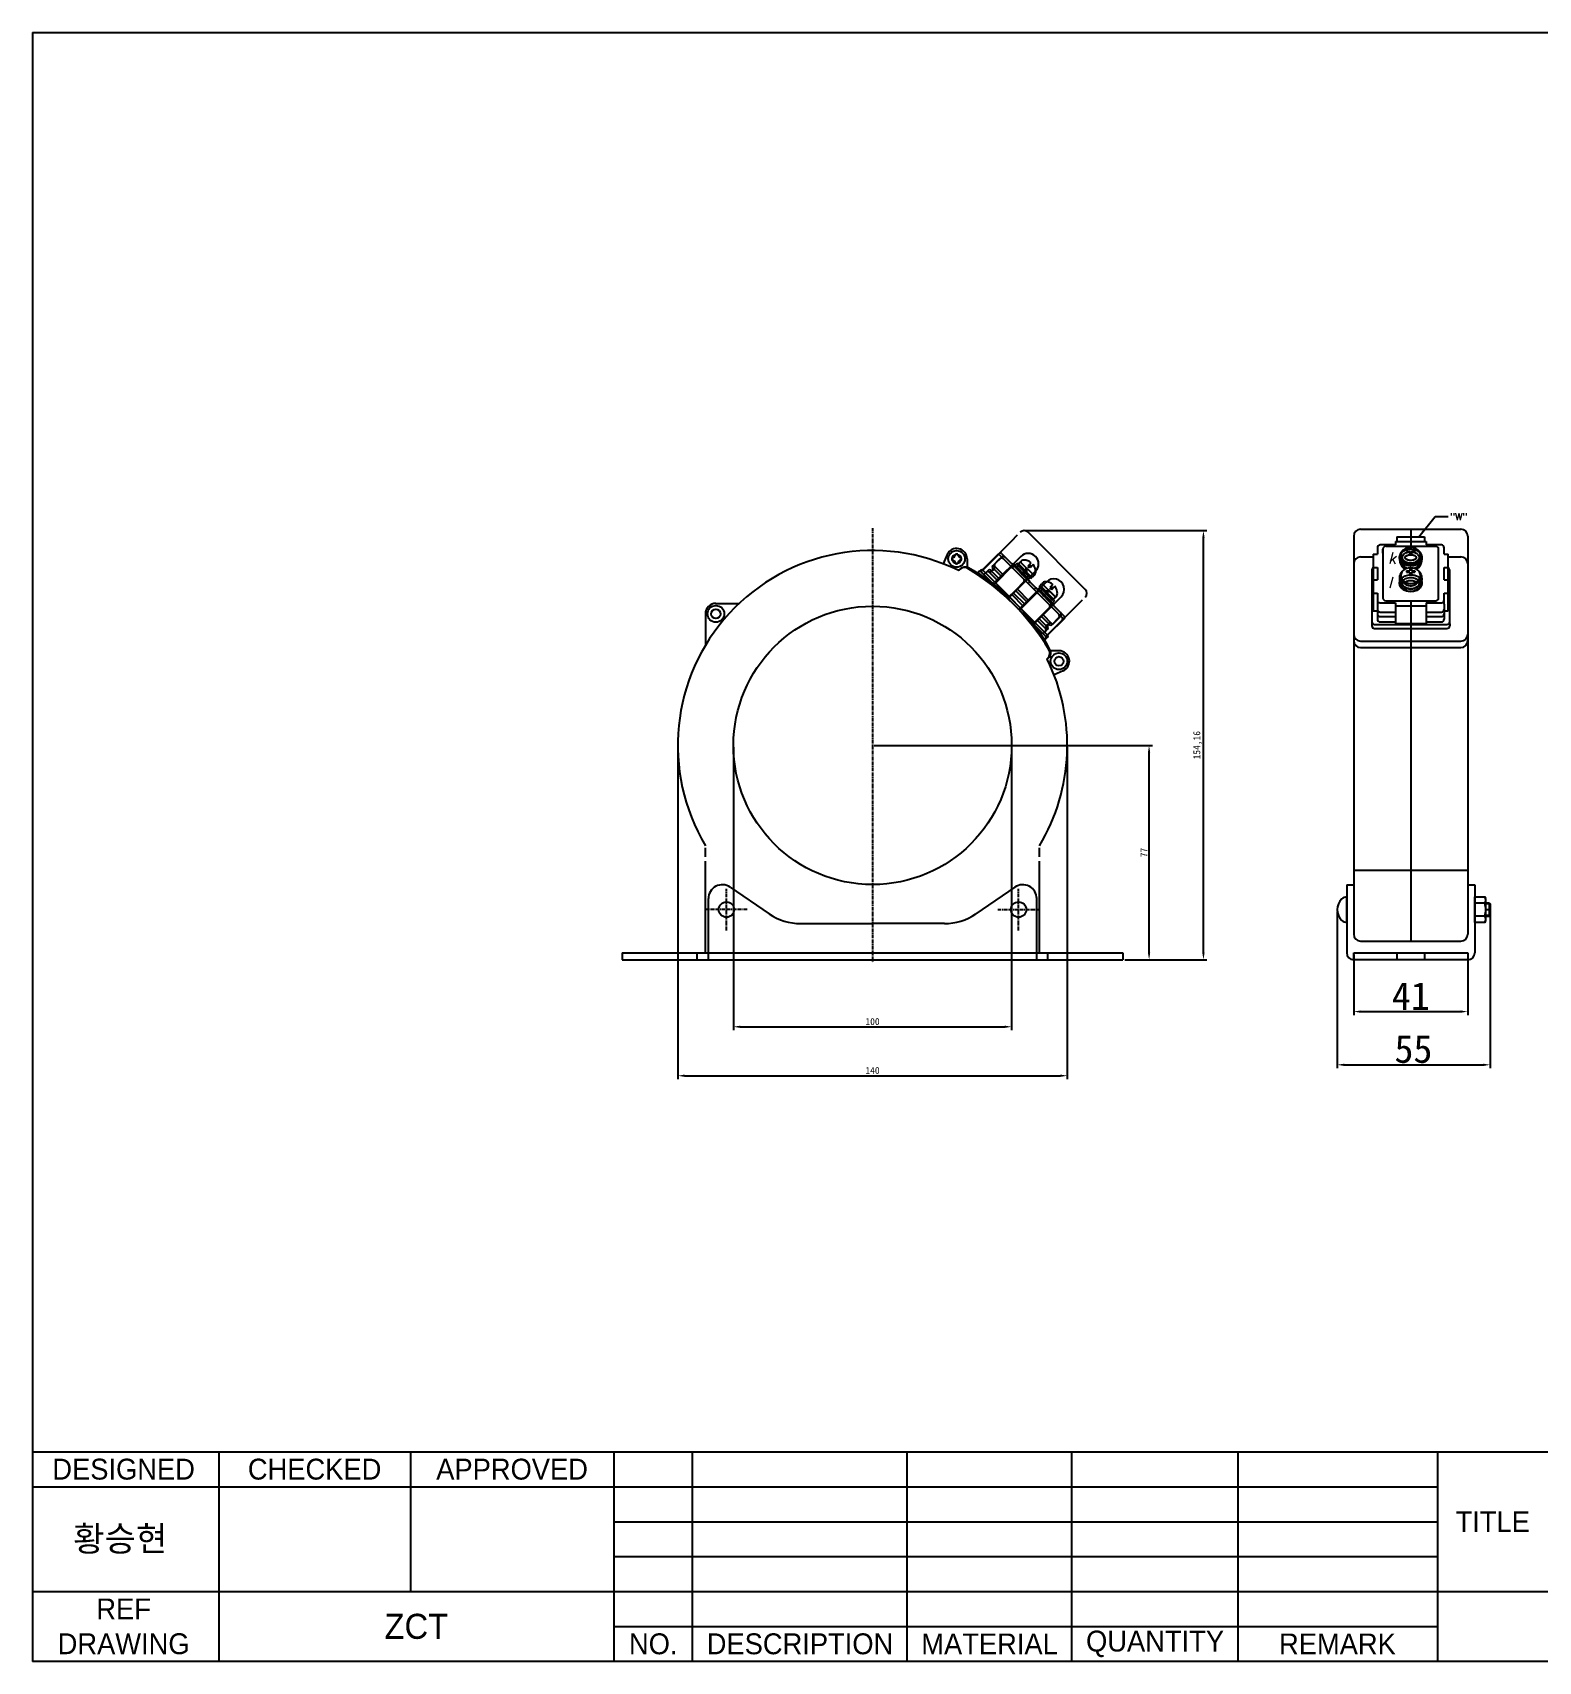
# Model space of a CAD drawing. Header units: millimetres. Extents: x 1231 to 2085, y -142 to 443.
# Drawn here: x 1231 to 1773, y -142 to 443 of the extents above; entities that cross this region are included whole.
import ezdxf

# ---------------------------------------------------------------- set-up
doc = ezdxf.new("R2010")
doc.units = ezdxf.units.MM
for name, pattern in [('CENTER', [2, 1.25, -0.25, 0.25, -0.25]), ('CENTER2', [28.575, 19.05, -3.175, 3.175, -3.175]), ('HIDDEN2', [4.7625, 3.175, -1.5875])]:
    doc.linetypes.add(name, pattern=pattern)
for name, color, linetype in [('case', 7, 'Continuous'), ('CL', 1, 'CENTER'), ('LAYER1', 4, 'Continuous'), ('RD', 1, 'Continuous'), ('가는실선', 7, 'Continuous'), ('단자cover', 5, 'Continuous'), ('단자판', 1, 'Continuous')]:
    doc.layers.add(name, color=color, linetype=linetype)
doc.styles.add('H', font='Dotum.ttf')
doc.styles.add('M', font='Gulim.ttf', dxfattribs={"height": 3})
doc.styles.add('ROMANS', font='romans.shx', dxfattribs={"height": 2.6})
doc.dimstyles.new('ISO-25', dxfattribs={"dimtxt": 2.5, "dimasz": 2.5, "dimexe": 1.25, "dimexo": 0.625, "dimtad": 1, "dimtxsty": 'Standard', "dimcen": 2.5, "dimadec": 0, "dimazin": 0, "dimtfac": 1, "dimtmove": 0, "dimatfit": 3, "dimfxl": 0, "dimarcsym": 0})

# ---------------------------------------------------------------- blocks, each defined once
blk = doc.blocks.new('*D197')
at = {"color": 0, "lineweight": -2}
for p, q in [((1700.36, 127.69), (1700.36, 71.32)), ((1755.36, 127.69), (1755.36, 71.32)), ((1702.86, 72.57), (1752.86, 72.57))]:
    blk.add_line(p, q, dxfattribs=at)
at = {"color": 0}
for points in [[(1702.86, 72.98), (1702.86, 72.15), (1700.36, 72.57)], [(1752.86, 72.98), (1752.86, 72.15), (1755.36, 72.57)]]:
    blk.add_solid(points, dxfattribs=at)
at = {"layer": 'Defpoints', "color": 0}
for p in [(1700.36, 128.31), (1755.36, 128.31), (1755.36, 72.57)]:
    blk.add_point(p, dxfattribs=at)
at = {"color": 0, "insert": (1727.73, 78.19), "char_height": 10, "attachment_point": 5}
blk.add_mtext('55', dxfattribs=at)
blk = doc.blocks.new('*D198')
at = {"color": 0, "lineweight": -2}
for p, q in [((1706.26, 112.2), (1706.26, 90.43)), ((1747.26, 112.2), (1747.26, 90.43)), ((1708.76, 91.68), (1744.76, 91.68))]:
    blk.add_line(p, q, dxfattribs=at)
at = {"color": 0}
for points in [[(1708.76, 92.1), (1708.76, 91.26), (1706.26, 91.68)], [(1744.76, 92.1), (1744.76, 91.26), (1747.26, 91.68)]]:
    blk.add_solid(points, dxfattribs=at)
at = {"layer": 'Defpoints', "color": 0}
for p in [(1706.26, 112.83), (1747.26, 112.83), (1747.26, 91.68)]:
    blk.add_point(p, dxfattribs=at)
at = {"color": 0, "insert": (1726.76, 97.3), "char_height": 10, "attachment_point": 5}
blk.add_mtext('41', dxfattribs=at)
blk = doc.blocks.new('*D200')
at = {"color": 0, "lineweight": -2}
for p, q in [((1483.32, 186.7), (1483.32, 84.98)), ((1583.32, 186.7), (1583.32, 84.98)), ((1485.82, 86.23), (1580.82, 86.23))]:
    blk.add_line(p, q, dxfattribs=at)
at = {"color": 0}
for points in [[(1485.82, 86.64), (1485.82, 85.81), (1483.32, 86.23)], [(1580.82, 86.64), (1580.82, 85.81), (1583.32, 86.23)]]:
    blk.add_solid(points, dxfattribs=at)
at = {"layer": 'Defpoints', "color": 0}
for p in [(1483.32, 187.33), (1583.32, 187.33), (1583.32, 86.23)]:
    blk.add_point(p, dxfattribs=at)
at = {"color": 0, "insert": (1533.32, 88.1), "char_height": 2.5, "attachment_point": 5}
blk.add_mtext('100', dxfattribs=at)
blk = doc.blocks.new('*D201')
at = {"color": 0, "lineweight": -2}
for p, q in [((1463.32, 186.7), (1463.32, 67.39)), ((1603.32, 186.7), (1603.32, 67.39)), ((1465.82, 68.64), (1600.82, 68.64))]:
    blk.add_line(p, q, dxfattribs=at)
at = {"color": 0}
for points in [[(1465.82, 69.06), (1465.82, 68.23), (1463.32, 68.64)], [(1600.82, 69.06), (1600.82, 68.23), (1603.32, 68.64)]]:
    blk.add_solid(points, dxfattribs=at)
at = {"layer": 'Defpoints', "color": 0}
for p in [(1463.32, 187.33), (1603.32, 187.33), (1603.32, 68.64)]:
    blk.add_point(p, dxfattribs=at)
at = {"color": 0, "insert": (1533.32, 70.52), "char_height": 2.5, "attachment_point": 5}
blk.add_mtext('140', dxfattribs=at)
blk = doc.blocks.new('*D202')
at = {"color": 0, "lineweight": -2}
for p, q in [((1533.95, 187.33), (1633.97, 187.33)), ((1632.72, 112.83), (1632.72, 184.83)), ((1623.95, 110.33), (1633.97, 110.33))]:
    blk.add_line(p, q, dxfattribs=at)
at = {"color": 0}
for points in [[(1632.3, 184.83), (1633.13, 184.83), (1632.72, 187.33)], [(1632.3, 112.83), (1633.13, 112.83), (1632.72, 110.33)]]:
    blk.add_solid(points, dxfattribs=at)
at = {"layer": 'Defpoints', "color": 0}
for p in [(1533.32, 187.33), (1632.72, 187.33), (1623.32, 110.33)]:
    blk.add_point(p, dxfattribs=at)
at = {"color": 0, "insert": (1630.84, 148.83), "char_height": 2.5, "attachment_point": 5, "rotation": 90}
blk.add_mtext('77', dxfattribs=at)
blk = doc.blocks.new('*D203')
at = {"color": 0, "lineweight": -2}
for p, q in [((1588.43, 264.48), (1653.51, 264.48)), ((1652.26, 112.83), (1652.26, 261.98)), ((1623.95, 110.33), (1653.51, 110.33))]:
    blk.add_line(p, q, dxfattribs=at)
at = {"color": 0}
for points in [[(1651.84, 261.98), (1652.67, 261.98), (1652.26, 264.48)], [(1651.84, 112.83), (1652.67, 112.83), (1652.26, 110.33)]]:
    blk.add_solid(points, dxfattribs=at)
at = {"layer": 'Defpoints', "color": 0}
for p in [(1587.81, 264.48), (1652.26, 264.48), (1623.32, 110.33)]:
    blk.add_point(p, dxfattribs=at)
at = {"color": 0, "insert": (1650.17, 187.4), "char_height": 2.5, "attachment_point": 5, "rotation": 90}
blk.add_mtext('154,16', dxfattribs=at)

msp = doc.modelspace()

# ---------------------------------------------------------------- linework, layer by layer
at = {"color": 1, "linetype": 'CENTER'}
for p, q in [((1533.324, 265.383), (1533.324, 109.269)), ((1480.824, 120.864), (1480.824, 135.788)), ((1480.824, 120.864), (1480.824, 135.788)), ((1585.824, 120.864), (1585.824, 135.788)), ((1585.824, 120.864), (1585.824, 135.788)), ((1488.286, 128.326), (1473.362, 128.326)), ((1488.286, 128.326), (1473.362, 128.326)), ((1578.362, 128.326), (1593.286, 128.326)), ((1578.362, 128.326), (1593.286, 128.326))]:
    msp.add_line(p, q, dxfattribs=at)
for p, q in [((1708.758, 265.004), (1744.758, 265.004)), ((1726.758, 265.004), (1726.758, 258.873)), ((1706.258, 262.504), (1706.258, 119.504)), ((1714.758, 258.326), (1714.758, 255.998)), ((1721.258, 259.326), (1715.758, 259.326)), ((1716.758, 257.873), (1716.758, 240.288)), ((1717.758, 258.873), (1735.758, 258.873)), ((1721.258, 260.594), (1721.258, 259.326)), ((1721.258, 260.594), (1732.258, 260.594)), ((1721.758, 262.251), (1721.758, 260.594)), ((1721.758, 262.251), (1731.758, 262.251)), ((1731.758, 262.251), (1731.758, 260.594)), ((1732.258, 260.594), (1732.258, 259.326)), ((1737.758, 259.326), (1732.258, 259.326)), ((1736.758, 256.395), (1736.758, 257.873)), ((1738.758, 255.998), (1738.758, 258.326)), ((1747.258, 262.504), (1747.258, 119.504)), ((1560.133, 255.865), (1558.652, 252.583)), ((1567.301, 254.323), (1567.301, 251.307)), ((1579.639, 256.269), (1602.267, 233.642)), ((1708.758, 255.071), (1713.258, 255.071)), ((1713.258, 255.998), (1714.758, 255.998)), ((1736.758, 240.288), (1736.758, 256.395)), ((1738.758, 255.998), (1740.258, 255.998)), ((1740.258, 255.071), (1744.758, 255.071)), ((1713.258, 251.255), (1714.758, 251.255)), ((1713.258, 246.805), (1714.758, 246.805)), ((1713.758, 251.255), (1714.758, 251.255)), ((1714.758, 251.255), (1714.758, 246.805)), ((1738.758, 251.255), (1739.758, 251.255)), ((1738.758, 246.805), (1738.758, 251.255)), ((1738.758, 251.255), (1740.258, 251.255)), ((1738.758, 246.805), (1740.258, 246.805)), ((1713.258, 242.063), (1714.758, 242.063)), ((1714.758, 242.063), (1714.758, 239.527)), ((1738.758, 238.056), (1738.758, 242.063)), ((1738.758, 242.063), (1740.258, 242.063)), ((1473.269, 234.571), (1473.269, 223.291)), ((1477.019, 238.321), (1485.37, 238.321)), ((1713.258, 235.699), (1714.758, 235.699)), ((1714.758, 239.527), (1714.758, 235.699)), ((1714.758, 235.699), (1714.758, 234.94)), ((1714.758, 234.94), (1714.758, 233.707)), ((1715.758, 238.527), (1721.258, 238.527)), ((1715.758, 235.199), (1721.258, 235.199)), ((1721.258, 238.527), (1721.258, 231.128)), ((1721.258, 237.466), (1732.258, 237.466)), ((1726.758, 239.288), (1726.758, 117.004)), ((1732.258, 238.527), (1737.758, 238.527)), ((1732.258, 238.527), (1732.258, 231.128)), ((1732.258, 235.199), (1737.758, 235.199)), ((1738.758, 238.056), (1738.758, 237.297)), ((1738.758, 237.297), (1738.758, 234.94)), ((1738.758, 235.699), (1740.258, 235.699)), ((1738.758, 234.94), (1738.758, 233.707)), ((1712.758, 231.012), (1712.758, 230.32)), ((1713.758, 230.749), (1739.758, 230.749)), ((1714.758, 233.707), (1714.758, 232.69)), ((1715.758, 233.577), (1721.258, 233.577)), ((1721.258, 231.128), (1732.258, 231.128)), ((1732.258, 233.577), (1737.758, 233.577)), ((1738.758, 233.707), (1738.758, 232.69)), ((1740.758, 231.012), (1740.758, 230.32)), ((1708.758, 224.797), (1744.758, 224.797)), ((1708.758, 222.465), (1744.758, 222.465)), ((1600.321, 221.303), (1597.304, 221.303)), ((1601.863, 214.135), (1598.581, 212.654)), ((1473.324, 112.826), (1473.324, 142.538)), ((1593.324, 112.826), (1593.324, 142.538)), ((1706.258, 142.515), (1721.758, 142.515)), ((1721.758, 142.515), (1731.758, 142.515)), ((1731.758, 142.515), (1747.258, 142.515)), ((1443.324, 112.826), (1623.324, 112.826)), ((1443.324, 112.826), (1443.324, 110.326)), ((1473.324, 112.826), (1593.324, 112.826)), ((1623.324, 112.826), (1623.324, 110.326)), ((1708.758, 117.004), (1744.758, 117.004)), ((1443.324, 110.326), (1623.324, 110.326)), ((1231.434, -66.474), (2084.578, -66.474)), ((1231.434, -66.474), (2077.438, -66.474)), ((1298.385, -66.474), (1298.385, -141.778)), ((1367.207, -66.474), (1367.207, -116.677)), ((1440.351, -66.474), (1440.351, -116.677)), ((1440.351, -66.474), (1440.351, -79.025)), ((1468.674, -141.778), (1468.674, -66.474)), ((1545.827, -141.778), (1545.827, -66.474)), ((1604.941, -141.778), (1604.941, -66.474)), ((1664.782, -141.778), (1664.782, -66.474)), ((1736.342, -66.474), (1736.342, -141.778)), ((1736.342, -66.474), (1736.342, -91.576)), ((1231.434, -79.025), (1736.342, -79.025)), ((1440.351, -91.576), (1736.342, -91.576)), ((1440.351, -104.126), (1736.342, -104.126)), ((1231.434, -116.677), (2084.578, -116.677)), ((1231.434, -116.677), (2077.438, -116.677)), ((1440.351, -116.677), (1440.351, -141.778)), ((1440.351, -129.228), (1736.342, -129.228))]:
    msp.add_line(p, q)
at = {"linetype": 'CENTER2'}
msp.add_line((1716.758, 256.395), (1716.758, 257.873), dxfattribs=at)
at = {"color": 7}
for p, q in [((1567.301, 254.323), (1567.301, 251.037)), ((1586.587, 255.214), (1577.043, 245.669)), ((1578.993, 255.74), (1587.832, 246.901)), ((1584.084, 251.639), (1583.589, 251.144)), ((1584.508, 251.639), (1585.003, 251.144)), ((1585.71, 251.851), (1585.003, 251.144)), ((1585.392, 252.169), (1585.746, 252.523)), ((1590.271, 247.29), (1585.392, 252.169)), ((1585.746, 252.523), (1590.625, 247.644)), ((1586.099, 252.876), (1586.099, 252.876)), ((1586.418, 253.265), (1591.367, 248.315)), ((1589.246, 251.851), (1590.356, 252.961)), ((1589.953, 251.144), (1589.246, 251.851)), ((1591.063, 252.254), (1589.953, 251.144)), ((1722.758, 254.791), (1722.758, 254.014)), ((1723.258, 255.858), (1723.258, 254.928)), ((1725.258, 257.348), (1725.258, 256.948)), ((1725.258, 256.948), (1726.458, 256.948)), ((1726.458, 256.948), (1726.458, 256.148)), ((1726.458, 256.148), (1727.058, 256.148)), ((1727.058, 256.948), (1727.058, 256.148)), ((1727.058, 256.948), (1728.258, 256.948)), ((1728.258, 257.348), (1728.258, 256.948)), ((1730.258, 255.858), (1730.258, 254.884)), ((1730.758, 254.791), (1730.758, 254.014)), ((1572.275, 249.729), (1576.336, 245.669)), ((1591.891, 249.91), (1582.346, 240.366)), ((1583.448, 251.285), (1583.589, 251.144)), ((1585.003, 251.144), (1589.246, 246.901)), ((1595.777, 246.018), (1586.247, 236.466)), ((1587.832, 246.901), (1590.307, 244.426)), ((1588.421, 251.262), (1588.421, 249.847)), ((1588.657, 251.026), (1588.657, 249.612)), ((1589.953, 247.608), (1589.246, 246.901)), ((1589.246, 246.901), (1589.741, 246.406)), ((1589.741, 245.982), (1589.246, 245.487)), ((1590.271, 247.29), (1590.625, 247.644)), ((1590.978, 247.997), (1590.978, 247.997)), ((1722.725, 247.287), (1722.725, 246.51)), ((1723.225, 248.354), (1723.225, 247.424)), ((1725.225, 249.99), (1725.225, 249.59)), ((1725.225, 249.99), (1726.425, 249.99)), ((1725.225, 249.59), (1726.425, 249.59)), ((1726.425, 250.79), (1727.025, 250.79)), ((1726.425, 250.79), (1726.425, 249.99)), ((1726.425, 249.59), (1726.425, 248.79)), ((1726.425, 248.79), (1727.025, 248.79)), ((1727.025, 250.79), (1727.025, 249.99)), ((1727.025, 249.99), (1728.225, 249.99)), ((1727.025, 249.59), (1727.025, 248.79)), ((1727.025, 249.59), (1728.225, 249.59)), ((1728.225, 249.99), (1728.225, 249.59)), ((1730.225, 248.5), (1730.225, 247.526)), ((1730.725, 247.433), (1730.725, 246.656)), ((1584.65, 243.012), (1588.892, 238.769)), ((1592.074, 241.951), (1586.064, 235.941)), ((1590.307, 244.426), (1601.62, 233.112)), ((1591.862, 243.86), (1591.367, 243.366)), ((1601.086, 240.721), (1591.549, 231.162)), ((1592.782, 243.366), (1592.287, 243.86)), ((1593.489, 244.073), (1592.782, 243.366)), ((1592.782, 243.366), (1597.024, 239.123)), ((1593.17, 244.391), (1593.524, 244.744)), ((1593.17, 244.391), (1598.049, 239.512)), ((1598.403, 239.865), (1593.524, 244.744)), ((1593.878, 245.098), (1593.878, 245.098)), ((1593.878, 244.391), (1598.049, 240.219)), ((1599.146, 240.537), (1594.196, 245.487)), ((1598.757, 240.926), (1594.585, 245.098)), ((1596.906, 242.776), (1595.492, 242.776)), ((1597.142, 242.541), (1595.728, 242.541)), ((1598.134, 245.183), (1597.024, 244.073)), ((1597.024, 244.073), (1597.731, 243.366)), ((1597.731, 243.366), (1598.842, 244.476)), ((1598.757, 240.219), (1598.757, 240.219)), ((1597.731, 239.83), (1597.024, 239.123)), ((1597.519, 238.628), (1597.024, 239.123)), ((1597.519, 238.204), (1597.024, 237.709)), ((1597.166, 237.567), (1597.024, 237.709)), ((1598.049, 239.512), (1598.403, 239.865)), ((1706.258, 142.515), (1731.758, 142.515)), ((1731.758, 142.515), (1747.258, 142.515)), ((1703.758, 137.275), (1703.758, 112.826)), ((1703.758, 137.275), (1706.258, 137.275)), ((1747.258, 137.275), (1749.758, 137.275)), ((1749.758, 137.275), (1749.758, 112.826)), ((1703.758, 123.811), (1703.758, 132.811)), ((1749.758, 132.93), (1753.4, 132.93)), ((1749.758, 123.692), (1749.758, 132.93)), ((1753.4, 130.62), (1749.758, 130.62)), ((1753.758, 132.311), (1753.4, 132.93)), ((1753.758, 124.311), (1753.758, 132.311)), ((1753.758, 130.811), (1754.925, 130.811)), ((1754.925, 130.811), (1755.358, 130.378)), ((1754.925, 130.811), (1754.925, 125.811)), ((1755.358, 130.378), (1755.358, 126.244)), ((1753.4, 126.001), (1749.758, 126.001)), ((1753.4, 123.692), (1749.758, 123.692)), ((1753.4, 123.692), (1753.758, 124.311)), ((1754.925, 125.811), (1753.758, 125.811)), ((1755.358, 126.244), (1754.925, 125.811)), ((1706.258, 112.826), (1726.758, 112.826)), ((1706.258, 110.326), (1706.258, 112.826)), ((1708.758, 112.826), (1744.758, 112.826)), ((1721.758, 112.826), (1721.758, 110.326)), ((1726.758, 112.826), (1747.258, 112.826)), ((1731.758, 112.826), (1731.758, 110.326)), ((1747.258, 112.826), (1747.258, 110.326)), ((1747.258, 110.326), (1706.258, 110.326))]:
    msp.add_line(p, q, dxfattribs=at)
at = {"color": 7, "linetype": 'Continuous'}
for p, q in [((1578.286, 255.74), (1572.275, 249.729)), ((1578.993, 254.326), (1576.518, 251.851)), ((1564.545, 250.508), (1564.082, 250.046)), ((1571.556, 249.742), (1570.717, 248.902)), ((1578.286, 246.547), (1575.104, 249.729)), ((1579.7, 247.962), (1576.518, 251.144)), ((1583.236, 241.598), (1587.478, 237.355)), ((1592.428, 232.405), (1595.61, 229.223)), ((1593.842, 233.82), (1597.024, 230.638)), ((1601.62, 232.405), (1595.61, 226.395)), ((1600.206, 233.112), (1597.731, 230.638)), ((1595.598, 225.7), (1594.758, 224.861)), ((1596.365, 218.689), (1595.902, 218.226))]:
    msp.add_line(p, q, dxfattribs=at)
at = {"linetype": 'Continuous'}
for p, q in [((1578.932, 256.269), (1572.922, 250.259)), ((1579.639, 254.855), (1577.164, 252.38)), ((1577.164, 251.673), (1580.346, 248.491)), ((1588.478, 247.43), (1584.235, 251.673)), ((1713.258, 255.998), (1713.258, 235.699)), ((1740.258, 235.699), (1740.258, 255.998)), ((1564.848, 250.67), (1564.285, 250.107)), ((1572.215, 250.259), (1571.139, 249.183)), ((1575.75, 250.259), (1578.932, 247.077)), ((1712.758, 250.255), (1712.758, 231.012)), ((1740.758, 231.012), (1740.758, 250.255)), ((1583.882, 242.127), (1588.125, 237.884)), ((1585.296, 243.541), (1589.539, 239.299)), ((1590.953, 244.955), (1600.852, 235.056)), ((1593.428, 242.481), (1597.67, 238.238)), ((1594.488, 234.349), (1597.67, 231.167)), ((1717.758, 239.288), (1735.758, 239.288)), ((1593.074, 232.935), (1596.256, 229.753)), ((1602.267, 232.935), (1596.256, 226.924)), ((1600.852, 233.642), (1598.378, 231.167)), ((1713.758, 229.32), (1739.758, 229.32)), ((1715.758, 231.69), (1721.258, 231.69)), ((1732.258, 231.69), (1737.758, 231.69)), ((1596.256, 226.217), (1595.181, 225.141)), ((1596.668, 218.85), (1596.104, 218.287)), ((1482.14, 136.406), (1496.226, 126.802)), ((1584.507, 136.406), (1570.421, 126.802)), ((1474.324, 110.326), (1474.324, 132.275)), ((1592.324, 110.326), (1592.324, 132.275)), ((1507.493, 123.326), (1533.324, 123.326)), ((1559.154, 123.326), (1533.324, 123.326)), ((1470.324, 110.326), (1470.324, 112.826)), ((1596.324, 110.326), (1596.324, 112.826))]:
    msp.add_line(p, q, dxfattribs=at)
at = {"linetype": 'HIDDEN2'}
for p, q in [((1473.324, 142.538), (1473.324, 151.271)), ((1593.324, 142.538), (1593.324, 151.271))]:
    msp.add_line(p, q, dxfattribs=at)
for centre, radius in [((1563.551, 254.323), 3), ((1563.551, 254.323), 1.65), ((1477.019, 234.571), 3), ((1477.019, 234.571), 1.65), ((1533.324, 187.326), 50), ((1600.321, 217.553), 3), ((1600.321, 217.553), 1.65)]:
    msp.add_circle(centre, radius)
at = {"linetype": 'Continuous'}
for centre in [(1480.824, 128.326), (1480.824, 128.326), (1585.824, 128.326), (1585.824, 128.326)]:
    msp.add_circle(centre, 2.75, dxfattribs=at)
for centre, radius, start, end in [((1708.758, 262.504), 2.5, 90, 180), ((1744.758, 262.504), 2.5, 0, 90), ((1563.551, 254.323), 3.75, 0, 155.716333), ((1563.551, 254.323), 3.75, 0, 155.716333), ((1715.758, 258.326), 1, 90, 180), ((1717.758, 257.873), 1, 90, 180), ((1735.758, 257.873), 1, 0, 90), ((1737.758, 258.326), 1, 0, 90), ((1533.324, 187.326), 70, 63.749341, 211.002719), ((1583.882, 251.319), 0.5, 45, 135), ((1708.758, 252.571), 2.5, 90, 180), ((1744.758, 252.571), 2.5, 0, 90), ((1566.616, 248.903), 2.5, 61.60155, 135), ((1533.324, 187.326), 72.5, 28.39845, 61.60155), ((1588.125, 247.077), 0.5, 315, 45), ((1713.758, 250.255), 1, 120, 180), ((1739.758, 250.255), 1, 0, 60), ((1593.074, 242.127), 0.5, 45, 135), ((1477.019, 234.571), 3.75, 90, 180), ((1597.317, 237.884), 0.5, 315, 45), ((1715.758, 239.527), 1, 180, 270), ((1715.758, 236.199), 1, 180, 270), ((1715.758, 234.577), 1, 180, 270), ((1737.758, 239.527), 1, 270, 0), ((1737.758, 236.199), 1, 270, 0), ((1737.758, 234.577), 1, 270, 0), ((1713.758, 231.749), 1, 180, 270), ((1713.758, 230.32), 1, 180, 270), ((1715.758, 232.69), 1, 180, 270), ((1737.758, 232.69), 1, 270, 0), ((1739.758, 231.749), 1, 270, 0), ((1739.758, 230.32), 1, 270, 0), ((1708.758, 227.297), 2.5, 180, 270), ((1708.758, 224.965), 2.5, 180, 270), ((1744.758, 227.297), 2.5, 270, 0), ((1744.758, 224.965), 2.5, 270, 0), ((1533.324, 187.326), 70, 328.997281, 26.250659), ((1594.9, 220.618), 2.5, 315, 28.39845), ((1600.321, 217.553), 3.75, 294.283667, 90), ((1708.758, 119.504), 2.5, 180, 270), ((1744.758, 119.504), 2.5, 270, 0)]:
    msp.add_arc(centre, radius, start, end)
at = {"color": 7}
for centre, radius, start, end in [((1563.551, 254.323), 1.75, 166.78702, 193.21298), ((1561.847, 256.027), 1.304, 270, 0), ((1561.847, 252.619), 1.304, 0, 90), ((1563.551, 254.323), 1.75, 76.78702, 103.21298), ((1563.551, 254.323), 1.75, 256.78702, 283.21298), ((1565.255, 256.027), 1.304, 180, 270), ((1565.255, 252.619), 1.304, 90, 180), ((1563.551, 254.323), 1.75, 346.78702, 13.21298), ((1584.296, 251.427), 0.3, 45, 135), ((1586.453, 252.523), 0.5, 135, 225), ((1586.453, 252.523), 0.5, 45, 135), ((1588.044, 251.639), 2.3, 98.130102, 135), ((1589.239, 252.562), 3.75, 315, 135), ((1587.69, 249.716), 4.2, 50.598331, 89.613099), ((1587.818, 249.588), 4.2, 0.386901, 39.401669), ((1725.754, 254.942), 3, 132.404963, 182.897814), ((1726.758, 254.791), 4, 180, 253.461872), ((1726.758, 254.014), 4, 180, 238.632924), ((1726.758, 254.791), 4, 286.092725, 0), ((1726.758, 254.014), 4, 300.855452, 0), ((1727.761, 254.942), 3, 357.102186, 47.595037), ((1566.312, 248.741), 2.5, 58.774147, 135), ((1522.766, 176.91), 86.5, 31.225853, 58.774147), ((1583.236, 250.79), 0.5, 45, 135), ((1587.478, 246.547), 0.5, 315, 45), ((1589.529, 246.194), 0.3, 315, 45), ((1590.625, 248.351), 0.5, 225, 315), ((1590.625, 248.351), 0.5, 315, 45), ((1589.741, 249.942), 2.3, 315, 351.869898), ((1595.822, 243.86), 2.3, 98.130102, 135), ((1595.468, 241.937), 4.2, 50.598331, 89.613099), ((1598.442, 243.381), 3.75, 314.833731, 135.301083), ((1725.721, 247.585), 3, 132.404963, 182.897814), ((1726.725, 247.433), 4, 180, 0), ((1726.725, 246.656), 4, 180, 0), ((1727.729, 247.585), 3, 357.102186, 47.595037), ((1576.689, 246.023), 0.5, 225, 315), ((1582.7, 240.012), 0.5, 135, 225), ((1592.074, 243.648), 0.3, 45, 135), ((1592.428, 241.598), 0.5, 45, 135), ((1594.231, 244.744), 0.5, 135, 225), ((1594.231, 244.744), 0.5, 45, 135), ((1598.403, 240.572), 0.5, 225, 315), ((1598.403, 240.572), 0.5, 315, 45), ((1595.596, 241.81), 4.2, 0.386901, 39.401669), ((1597.519, 242.163), 2.3, 315, 351.869898), ((1585.893, 236.819), 0.5, 225, 315.067407), ((1596.671, 237.355), 0.5, 315, 45), ((1597.307, 238.416), 0.3, 315, 45), ((1591.903, 230.809), 0.5, 135.067407, 225), ((1594.597, 220.456), 2.5, 315, 31.225853), ((1705.911, 128.311), 5.553, 135.38759, 224.61241), ((1703.758, 129.811), 3, 90, 126.869898), ((1751.714, 131.775), 2.043, 325.591013, 34.408987), ((1745.758, 128.255), 8, 0.400194, 17.198596), ((1703.758, 126.811), 3, 233.130102, 270), ((1745.758, 128.367), 8, 342.801404, 359.599806), ((1751.714, 124.846), 2.043, 325.591013, 34.408987), ((1706.258, 112.826), 2.5, 180, 270), ((1747.258, 112.826), 2.5, 270, 0)]:
    msp.add_arc(centre, radius, start, end, dxfattribs=at)
at = {"color": 7, "linetype": 'Continuous'}
for centre, radius, start, end in [((1578.639, 255.386), 0.5, 45, 135), ((1579.7, 253.619), 1, 45, 135), ((1571.91, 249.388), 0.5, 45, 135), ((1599.499, 233.82), 1, 315, 45), ((1601.267, 232.759), 0.5, 315, 45), ((1595.244, 226.054), 0.5, 315, 45)]:
    msp.add_arc(centre, radius, start, end, dxfattribs=at)
at = {"linetype": 'Continuous'}
for centre, radius, start, end in [((1579.286, 255.916), 0.5, 45, 135), ((1580.346, 254.148), 1, 45, 135), ((1572.568, 249.905), 0.5, 45, 135), ((1717.758, 240.288), 1, 180, 270), ((1735.758, 240.288), 1, 270, 0), ((1600.145, 234.349), 1, 315, 45), ((1601.913, 233.288), 0.5, 315, 45), ((1595.903, 226.571), 0.5, 315, 45), ((1479.324, 132.275), 5, 55.713123, 180), ((1587.324, 132.275), 5, 0, 124.286877), ((1507.493, 143.326), 20, 235.713123, 270), ((1559.154, 143.326), 20, 270, 304.286877)]:
    msp.add_arc(centre, radius, start, end, dxfattribs=at)
at = {"color": 7}
for centre, ratio, start_param, end_param in [((1726.758, 255.858), 0.7395024, 3.0582092, 6.3665688), ((1726.758, 255.642), 0.8000408, 6.2061244, 9.5018388), ((1726.758, 254.971), 0.8000408, 6.2061244, 9.5018388), ((1726.725, 248.5), 0.7395024, 3.0582092, 6.3665688), ((1726.725, 248.285), 0.8000408, 6.2061244, 9.5018388), ((1726.725, 247.613), 0.8000408, 6.2061244, 9.5018388)]:
    msp.add_ellipse(centre, major_axis=(-3.5, 0), ratio=ratio, start_param=start_param, end_param=end_param, dxfattribs=at)
at = {"layer": 'case'}
for p, q in [((1577.518, 245.663), (1583.528, 251.673)), ((1572.922, 250.259), (1596.256, 226.924)), ((1573.982, 249.198), (1575.043, 250.259)), ((1588.478, 246.723), (1585.296, 243.541)), ((1585.296, 243.541), (1582.379, 240.624)), ((1592.721, 242.481), (1586.71, 236.47)), ((1597.67, 237.531), (1591.66, 231.52)), ((1595.196, 227.985), (1596.256, 229.046))]:
    msp.add_line(p, q, dxfattribs=at)
at = {"layer": 'case', "color": 7}
for p, q in [((1572.263, 249.742), (1595.598, 226.407)), ((1573.336, 248.669), (1574.397, 249.729)), ((1576.872, 245.133), (1582.882, 251.144)), ((1587.832, 246.194), (1584.65, 243.012)), ((1584.65, 243.012), (1581.821, 240.184)), ((1597.024, 237.002), (1591.014, 230.991)), ((1594.549, 227.456), (1595.61, 228.516))]:
    msp.add_line(p, q, dxfattribs=at)
at = {"layer": 'case'}
for centre, radius, start, end in [((1576.104, 251.319), 1.118, 251.565051, 18.434949), ((1577.518, 252.026), 0.5, 135, 225), ((1575.397, 249.905), 0.5, 45, 135), ((1597.317, 230.106), 1.118, 71.565051, 198.434949), ((1595.903, 229.399), 0.5, 315, 45), ((1598.024, 231.52), 0.5, 225, 315)]:
    msp.add_arc(centre, radius, start, end, dxfattribs=at)
at = {"layer": 'case', "color": 7}
for centre, radius, start, end in [((1576.872, 251.497), 0.5, 135, 225), ((1574.75, 249.376), 0.5, 45, 135), ((1575.457, 250.79), 1.118, 251.565051, 18.434949), ((1596.671, 229.577), 1.118, 71.565051, 198.434949), ((1595.256, 228.87), 0.5, 315, 45), ((1597.378, 230.991), 0.5, 225, 315)]:
    msp.add_arc(centre, radius, start, end, dxfattribs=at)
at = {"layer": 'CL', "color": 7}
for p, q in [((1586.771, 248.669), (1590.307, 252.204)), ((1594.549, 240.891), (1598.085, 244.426)), ((1753.758, 128.311), (1755.358, 128.311))]:
    msp.add_line(p, q, dxfattribs=at)
at = {"layer": 'LAYER1'}
for p, q in [((1231.434, 443.418), (2084.578, 443.418)), ((1231.434, 443.418), (1231.434, -141.778)), ((1231.434, 443.418), (1231.434, -141.778)), ((2084.578, -141.778), (1231.434, -141.778)), ((2077.438, -141.778), (1231.434, -141.778))]:
    msp.add_line(p, q, dxfattribs=at)
at = {"layer": 'RD', "color": 7}
for p, q in [((1755.358, 130.378), (1753.758, 130.378)), ((1755.358, 126.244), (1753.758, 126.244))]:
    msp.add_line(p, q, dxfattribs=at)
at = {"layer": '단자cover', "color": 7, "linetype": 'HIDDEN2'}
for p, q in [((1583.211, 260.714), (1586.393, 263.896)), ((1606.546, 237.379), (1609.728, 240.561))]:
    msp.add_line(p, q, dxfattribs=at)
at = {"layer": '단자cover', "color": 7}
for p, q in [((1589.222, 263.896), (1609.728, 243.39)), ((1589.222, 263.896), (1609.728, 243.39)), ((1583.211, 260.714), (1572.251, 249.754)), ((1606.546, 237.379), (1595.586, 226.419))]:
    msp.add_line(p, q, dxfattribs=at)
for centre, start, end in [((1587.807, 262.482), 45, 135), ((1608.314, 241.976), 315, 45)]:
    msp.add_arc(centre, 2, start, end, dxfattribs=at)
at = {"layer": '단자판', "linetype": 'Continuous'}
for p, q in [((1586.71, 249.905), (1584.235, 252.38)), ((1584.589, 252.026), (1585.296, 252.734)), ((1587.417, 250.612), (1585.296, 252.734)), ((1586.71, 249.905), (1589.185, 247.43)), ((1587.417, 250.612), (1589.539, 248.491)), ((1588.832, 247.784), (1589.539, 248.491)), ((1595.903, 240.713), (1593.428, 243.188)), ((1593.781, 242.834), (1594.488, 243.541)), ((1596.61, 241.42), (1594.488, 243.541)), ((1595.903, 240.713), (1598.378, 238.238)), ((1596.61, 241.42), (1598.731, 239.299)), ((1598.024, 238.591), (1598.731, 239.299))]:
    msp.add_line(p, q, dxfattribs=at)
for centre, start, end in [((1583.882, 252.026), 45, 135), ((1588.832, 247.077), 315, 45), ((1593.074, 242.834), 45, 135), ((1598.024, 237.884), 315, 45)]:
    msp.add_arc(centre, 0.5, start, end, dxfattribs=at)
for centre in [(1726.758, 254.791), (1726.758, 245.598)]:
    msp.add_ellipse(centre, major_axis=(2, 0), ratio=0.5098713, dxfattribs=at)
for points, knots in [([(1730.758, 254.791), (1730.758, 255.025), (1730.725, 255.251), (1730.628, 255.603), (1730.578, 255.737), (1730.465, 255.983), (1730.401, 256.098), (1730.193, 256.416), (1730.036, 256.594), (1729.702, 256.905), (1729.527, 257.033), (1729.167, 257.256), (1728.982, 257.347), (1728.591, 257.511), (1728.383, 257.579), (1727.958, 257.69), (1727.743, 257.731), (1727.096, 257.817), (1726.66, 257.826), (1725.872, 257.755), (1725.521, 257.69), (1724.912, 257.509), (1724.646, 257.406), (1724.197, 257.168), (1724.016, 257.054), (1723.653, 256.768), (1723.474, 256.595), (1723.155, 256.181), (1723.009, 255.932), (1722.864, 255.526), (1722.828, 255.398), (1722.777, 255.131), (1722.763, 254.997), (1722.754, 254.692), (1722.766, 254.522), (1722.871, 253.926), (1723.049, 253.56), (1723.406, 253.064), (1723.572, 252.892), (1723.953, 252.566), (1724.177, 252.422), (1724.754, 252.12), (1725.125, 251.994), (1725.868, 251.825), (1726.245, 251.781), (1727.004, 251.764), (1727.383, 251.791), (1728.022, 251.903), (1728.286, 251.97), (1728.797, 252.148), (1729.056, 252.262), (1729.513, 252.536), (1729.712, 252.681), (1730.1, 253.052), (1730.286, 253.277), (1730.541, 253.744), (1730.626, 253.953), (1730.731, 254.374), (1730.758, 254.58), (1730.758, 254.791)], [0, 0, 0, 0, 0.1402995, 0.1402995, 0.2305648, 0.2305648, 0.3208301, 0.3208301, 0.5013608, 0.5013608, 0.6921186, 0.6921186, 0.8828763, 0.8828763, 1.099055, 1.099055, 1.3152336, 1.3152336, 1.747591, 1.747591, 2.0989071, 2.0989071, 2.3738618, 2.3738618, 2.5696966, 2.5696966, 2.7655313, 2.7655313, 2.961366, 2.961366, 3.0441787, 3.0441787, 3.1269913, 3.1269913, 3.2314439, 3.2314439, 3.4940957, 3.4940957, 3.6791233, 3.6791233, 3.9145002, 3.9145002, 4.2913606, 4.2913606, 4.668221, 4.668221, 5.0450815, 5.0450815, 5.3112511, 5.3112511, 5.5774208, 5.5774208, 5.7938195, 5.7938195, 6.0102183, 6.0102183, 6.1573281, 6.1573281, 6.2831853, 6.2831853, 6.2831853, 6.2831853]), ([(1729.758, 254.791), (1729.758, 254.978), (1729.721, 255.165), (1729.595, 255.501), (1729.507, 255.651), (1729.304, 255.911), (1729.191, 256.022), (1728.813, 256.325), (1728.525, 256.469), (1727.912, 256.683), (1727.587, 256.751), (1726.628, 256.849), (1725.979, 256.794), (1725.135, 256.526), (1724.887, 256.417), (1724.426, 256.123), (1724.211, 255.937), (1723.932, 255.527), (1723.843, 255.337), (1723.748, 254.919), (1723.746, 254.694), (1723.832, 254.273), (1723.918, 254.081), (1724.133, 253.753), (1724.262, 253.617), (1724.537, 253.384), (1724.685, 253.287), (1725.183, 253.021), (1725.562, 252.904), (1726.356, 252.77), (1726.77, 252.754), (1727.521, 252.818), (1727.861, 252.885), (1728.498, 253.099), (1728.797, 253.246), (1729.227, 253.587), (1729.378, 253.742), (1729.623, 254.126), (1729.716, 254.358), (1729.754, 254.668), (1729.758, 254.729), (1729.758, 254.791)], [0, 0, 0, 0, 0.1889539, 0.1889539, 0.3779078, 0.3779078, 0.5668617, 0.5668617, 0.9697944, 0.9697944, 1.3727272, 1.3727272, 2.1280609, 2.1280609, 2.4677987, 2.4677987, 2.8075366, 2.8075366, 3.0267059, 3.0267059, 3.2458751, 3.2458751, 3.4650444, 3.4650444, 3.6842136, 3.6842136, 3.9033829, 3.9033829, 4.3912801, 4.3912801, 4.8791773, 4.8791773, 5.296233, 5.296233, 5.7132887, 5.7132887, 5.967283, 5.967283, 6.2212773, 6.2212773, 6.2831853, 6.2831853, 6.2831853, 6.2831853]), ([(1728.758, 254.791), (1728.758, 254.845), (1728.746, 254.912), (1728.708, 255.023), (1728.678, 255.081), (1728.6, 255.192), (1728.552, 255.245), (1728.437, 255.347), (1728.369, 255.398), (1728.224, 255.487), (1728.144, 255.528), (1727.942, 255.616), (1727.815, 255.66), (1727.549, 255.73), (1727.408, 255.758), (1726.972, 255.816), (1726.664, 255.821), (1726.135, 255.768), (1725.909, 255.722), (1725.54, 255.605), (1725.397, 255.544), (1725.182, 255.422), (1725.101, 255.366), (1724.969, 255.252), (1724.916, 255.195), (1724.852, 255.101), (1724.838, 255.078), (1724.811, 255.026), (1724.799, 254.999), (1724.771, 254.92), (1724.761, 254.873), (1724.757, 254.78), (1724.759, 254.743), (1724.777, 254.625), (1724.813, 254.536), (1724.917, 254.386), (1724.971, 254.327), (1725.109, 254.209), (1725.186, 254.156), (1725.413, 254.029), (1725.573, 253.962), (1725.922, 253.858), (1726.115, 253.819), (1726.513, 253.773), (1726.718, 253.766), (1727.235, 253.787), (1727.541, 253.838), (1727.927, 253.96), (1728.038, 254.004), (1728.234, 254.098), (1728.321, 254.15), (1728.527, 254.302), (1728.62, 254.403), (1728.712, 254.566), (1728.736, 254.631), (1728.754, 254.724), (1728.758, 254.759), (1728.758, 254.791)], [0, 0, 0, 0, 0.1730392, 0.1730392, 0.3460784, 0.3460784, 0.5191176, 0.5191176, 0.6921568, 0.6921568, 0.865196, 0.865196, 1.0903885, 1.0903885, 1.3155809, 1.3155809, 1.7659658, 1.7659658, 2.1267729, 2.1267729, 2.4099293, 2.4099293, 2.6074238, 2.6074238, 2.8049184, 2.8049184, 2.8830589, 2.8830589, 2.9611993, 2.9611993, 3.1174802, 3.1174802, 3.2178367, 3.2178367, 3.4816705, 3.4816705, 3.6796317, 3.6796317, 3.8775929, 3.8775929, 4.1831026, 4.1831026, 4.4886122, 4.4886122, 4.7941219, 4.7941219, 5.2666864, 5.2666864, 5.4717918, 5.4717918, 5.6768972, 5.6768972, 6.0039029, 6.0039029, 6.1832245, 6.1832245, 6.2831853, 6.2831853, 6.2831853, 6.2831853]), ([(1730.758, 245.598), (1730.758, 245.833), (1730.725, 246.059), (1730.628, 246.411), (1730.578, 246.544), (1730.465, 246.791), (1730.401, 246.905), (1730.193, 247.224), (1730.036, 247.402), (1729.702, 247.712), (1729.527, 247.841), (1729.167, 248.063), (1728.982, 248.155), (1728.591, 248.318), (1728.383, 248.387), (1727.958, 248.498), (1727.743, 248.539), (1727.096, 248.625), (1726.66, 248.634), (1725.872, 248.562), (1725.521, 248.498), (1724.912, 248.316), (1724.646, 248.213), (1724.197, 247.976), (1724.016, 247.862), (1723.653, 247.576), (1723.474, 247.403), (1723.155, 246.989), (1723.009, 246.739), (1722.864, 246.333), (1722.828, 246.206), (1722.777, 245.938), (1722.763, 245.804), (1722.754, 245.5), (1722.766, 245.33), (1722.871, 244.733), (1723.049, 244.367), (1723.406, 243.871), (1723.572, 243.699), (1723.953, 243.374), (1724.177, 243.23), (1724.754, 242.928), (1725.125, 242.801), (1725.868, 242.633), (1726.245, 242.588), (1727.004, 242.571), (1727.383, 242.599), (1728.022, 242.711), (1728.286, 242.778), (1728.797, 242.955), (1729.056, 243.069), (1729.513, 243.344), (1729.712, 243.488), (1730.1, 243.859), (1730.286, 244.085), (1730.541, 244.552), (1730.626, 244.76), (1730.731, 245.182), (1730.758, 245.387), (1730.758, 245.598)], [0, 0, 0, 0, 0.1402995, 0.1402995, 0.2305648, 0.2305648, 0.3208301, 0.3208301, 0.5013608, 0.5013608, 0.6921186, 0.6921186, 0.8828763, 0.8828763, 1.099055, 1.099055, 1.3152336, 1.3152336, 1.747591, 1.747591, 2.0989071, 2.0989071, 2.3738618, 2.3738618, 2.5696966, 2.5696966, 2.7655313, 2.7655313, 2.961366, 2.961366, 3.0441787, 3.0441787, 3.1269913, 3.1269913, 3.2314439, 3.2314439, 3.4940957, 3.4940957, 3.6791233, 3.6791233, 3.9145002, 3.9145002, 4.2913606, 4.2913606, 4.668221, 4.668221, 5.0450815, 5.0450815, 5.3112511, 5.3112511, 5.5774208, 5.5774208, 5.7938195, 5.7938195, 6.0102183, 6.0102183, 6.1573281, 6.1573281, 6.2831853, 6.2831853, 6.2831853, 6.2831853]), ([(1729.758, 245.598), (1729.758, 245.786), (1729.721, 245.973), (1729.595, 246.309), (1729.507, 246.459), (1729.304, 246.719), (1729.191, 246.83), (1728.813, 247.132), (1728.525, 247.276), (1727.912, 247.49), (1727.587, 247.559), (1726.628, 247.657), (1725.979, 247.601), (1725.135, 247.334), (1724.887, 247.224), (1724.426, 246.93), (1724.211, 246.745), (1723.932, 246.334), (1723.843, 246.145), (1723.748, 245.727), (1723.746, 245.501), (1723.832, 245.081), (1723.918, 244.888), (1724.133, 244.561), (1724.262, 244.424), (1724.537, 244.192), (1724.685, 244.095), (1725.183, 243.829), (1725.562, 243.712), (1726.356, 243.577), (1726.77, 243.561), (1727.521, 243.626), (1727.861, 243.692), (1728.498, 243.907), (1728.797, 244.053), (1729.227, 244.395), (1729.378, 244.55), (1729.623, 244.933), (1729.716, 245.165), (1729.754, 245.475), (1729.758, 245.537), (1729.758, 245.598)], [0, 0, 0, 0, 0.1889539, 0.1889539, 0.3779078, 0.3779078, 0.5668617, 0.5668617, 0.9697944, 0.9697944, 1.3727272, 1.3727272, 2.1280609, 2.1280609, 2.4677987, 2.4677987, 2.8075366, 2.8075366, 3.0267059, 3.0267059, 3.2458751, 3.2458751, 3.4650444, 3.4650444, 3.6842136, 3.6842136, 3.9033829, 3.9033829, 4.3912801, 4.3912801, 4.8791773, 4.8791773, 5.296233, 5.296233, 5.7132887, 5.7132887, 5.967283, 5.967283, 6.2212773, 6.2212773, 6.2831853, 6.2831853, 6.2831853, 6.2831853]), ([(1728.758, 245.598), (1728.758, 245.652), (1728.746, 245.719), (1728.708, 245.83), (1728.678, 245.889), (1728.6, 246), (1728.552, 246.053), (1728.437, 246.155), (1728.369, 246.205), (1728.224, 246.295), (1728.144, 246.336), (1727.942, 246.423), (1727.815, 246.467), (1727.549, 246.538), (1727.408, 246.566), (1726.972, 246.623), (1726.664, 246.629), (1726.135, 246.576), (1725.909, 246.53), (1725.54, 246.413), (1725.397, 246.352), (1725.182, 246.23), (1725.101, 246.173), (1724.969, 246.06), (1724.916, 246.002), (1724.852, 245.909), (1724.838, 245.885), (1724.811, 245.833), (1724.799, 245.807), (1724.771, 245.728), (1724.761, 245.68), (1724.757, 245.588), (1724.759, 245.551), (1724.777, 245.433), (1724.813, 245.343), (1724.917, 245.193), (1724.971, 245.134), (1725.109, 245.017), (1725.186, 244.964), (1725.413, 244.836), (1725.573, 244.77), (1725.922, 244.666), (1726.115, 244.627), (1726.513, 244.581), (1726.718, 244.573), (1727.235, 244.595), (1727.541, 244.646), (1727.927, 244.768), (1728.038, 244.811), (1728.234, 244.906), (1728.321, 244.958), (1728.527, 245.109), (1728.62, 245.21), (1728.712, 245.373), (1728.736, 245.439), (1728.754, 245.531), (1728.758, 245.567), (1728.758, 245.598)], [0, 0, 0, 0, 0.1730392, 0.1730392, 0.3460784, 0.3460784, 0.5191176, 0.5191176, 0.6921568, 0.6921568, 0.865196, 0.865196, 1.0903885, 1.0903885, 1.3155809, 1.3155809, 1.7659658, 1.7659658, 2.1267729, 2.1267729, 2.4099293, 2.4099293, 2.6074238, 2.6074238, 2.8049184, 2.8049184, 2.8830589, 2.8830589, 2.9611993, 2.9611993, 3.1174802, 3.1174802, 3.2178367, 3.2178367, 3.4816705, 3.4816705, 3.6796317, 3.6796317, 3.8775929, 3.8775929, 4.1831026, 4.1831026, 4.4886122, 4.4886122, 4.7941219, 4.7941219, 5.2666864, 5.2666864, 5.4717918, 5.4717918, 5.6768972, 5.6768972, 6.0039029, 6.0039029, 6.1832245, 6.1832245, 6.2831853, 6.2831853, 6.2831853, 6.2831853])]:
    msp.add_open_spline(points, degree=3, knots=knots, dxfattribs=at)

# ---------------------------------------------------------------- texts
at = {"color": 4, "insert": (1740.875, 270.801), "char_height": 2.6, "attachment_point": 1, "style": 'ROMANS'}
msp.add_mtext('"W"', dxfattribs=at)
at = {"color": 7, "char_height": 4, "attachment_point": 1, "style": 'H'}
for s, insert, width in [('{\\Fscripts.shx;k}', (1718.533, 256.578), 5.442), ('{\\Fscripts.shx;l}', (1718.594, 247.767), 2.4563)]:
    msp.add_mtext(s, dxfattribs=dict(at, insert=insert, width=width))
at = {"layer": '가는실선', "style": 'M'}
for s, insert, char_height, width, attachment_point in [('DESIGNED', (1264.164, -72.75), 7.5, 68.46, 5), ('CHECKED', (1332.795, -72.75), 7.5, 68.82, 5), ('APPROVED', (1403.777, -72.75), 7.5, 73.14, 5), ('황승현', (1246.005, -93.163), 9, 45.69, 1), ('TITLE', (1756.232, -91.576), 7.5, 39.78, 5), ('TITLE', (1756.232, -91.576), 7.5, 39.78, 5), ('REF\\PDRAWING', (1264.164, -129.228), 7.5, 68.46, 5), ('ZCT', (1369.365, -129.228), 9, 141.96, 5), ('NO.', (1454.511, -135.503), 7.5, 28.32, 5), ('DESCRIPTION', (1507.254, -135.503), 7.5, 77.16, 5), ('MATERIAL', (1575.377, -135.503), 7.5, 59.1, 5), ('QUANTITY', (1634.866, -135.503), 7.5, 59.85, 5), ('REMARK', (1700.412, -135.503), 7.5, 71.56006, 5)]:
    msp.add_mtext(s, dxfattribs=dict(at, insert=insert, char_height=char_height, width=width, attachment_point=attachment_point))

# ---------------------------------------------------------------- dimensions: what is measured, and where the dimension line sits
for base, p2, picture, middle in [((1652.257, 264.482), (1587.807, 264.482), '*D203', (1650.174, 187.404)), ((1632.717, 187.326), (1533.324, 187.326), '*D202', (1630.842, 148.826))]:
    dim = msp.add_linear_dim(base=base, p1=(1623.324, 110.326), p2=p2, angle=90, dimstyle='ISO-25')
    dim.commit()
    dim.dimension.update_dxf_attribs({"geometry": picture, "text_midpoint": middle})
for base, p1, p2, picture, middle in [((1603.324, 68.643), (1463.324, 187.326), (1603.324, 187.326), '*D201', (1533.324, 70.518)), ((1583.324, 86.226), (1483.324, 187.326), (1583.324, 187.326), '*D200', (1533.324, 88.101))]:
    dim = msp.add_linear_dim(base=base, p1=p1, p2=p2, dimstyle='ISO-25')
    dim.commit()
    dim.dimension.update_dxf_attribs({"geometry": picture, "text_midpoint": middle})
at = {"color": 7}
for base, p1, p2, picture, middle in [((1755.358, 72.568), (1700.358, 128.311), (1755.358, 128.311), '*D197', (1727.728, 72.568)), ((1747.258, 91.679), (1706.258, 112.826), (1747.258, 112.826), '*D198', (1726.758, 91.679))]:
    dim = msp.add_linear_dim(base=base, p1=p1, p2=p2, dimstyle='ISO-25', override={"dimtxt": 10}, dxfattribs=at)
    dim.commit()
    dim.dimension.update_dxf_attribs({"geometry": picture, "text_midpoint": middle, "dimtype": 160})

# ---------------------------------------------------------------- leaders
at = {"annotation_type": 0, "has_hookline": 1, "hookline_direction": 0, "text_width": 5.695}
msp.add_leader([(1729.622, 262.251), (1735.535, 269.501), (1740.175, 269.501)], dimstyle='ISO-25', override={"dimgap": 0.7, "dimtad": 0}, dxfattribs=at)

doc.saveas('drawing.dxf')
